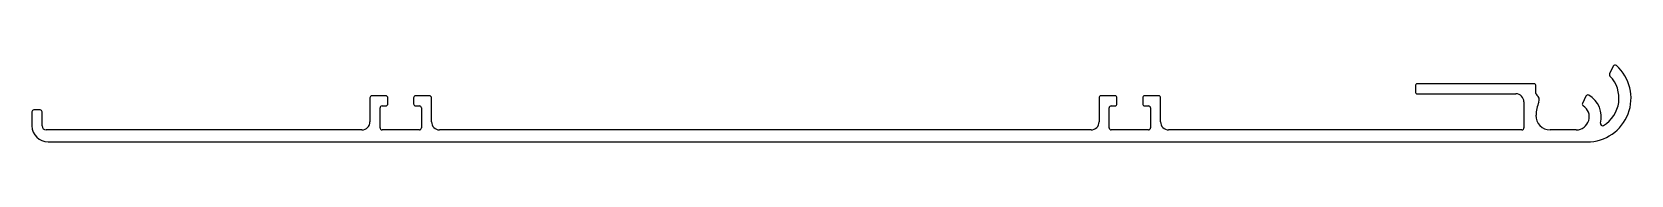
# Model space of a CAD drawing. Extents: x 2547 to 2945, y 1736 to 1755.
import ezdxf

# ---------------------------------------------------------------- set-up
doc = ezdxf.new("R2010")
doc.units = 0
doc.layers.get('0').update_dxf_attribs({"linetype": 'CONTINUOUS'})

msp = doc.modelspace()

# ---------------------------------------------------------------- linework, layer by layer
for p, q in [((2940.41, 1754.54), (2939.51, 1752.63)), ((2891.21, 1749.66), (2891.21, 1748.16)), ((2920.71, 1750.16), (2891.71, 1750.16)), ((2921.21, 1747.77), (2921.21, 1749.66)), ((2631.26, 1746.66), (2631.26, 1740.66)), ((2635.21, 1747.16), (2631.76, 1747.16)), ((2635.71, 1745.16), (2635.71, 1746.66)), ((2642.11, 1746.66), (2642.11, 1745.16)), ((2646.06, 1747.16), (2642.61, 1747.16)), ((2646.56, 1740.66), (2646.56, 1746.66)), ((2812.56, 1746.66), (2812.56, 1740.66)), ((2816.51, 1747.16), (2813.06, 1747.16)), ((2817.01, 1745.16), (2817.01, 1746.66)), ((2823.41, 1746.66), (2823.41, 1745.16)), ((2827.36, 1747.16), (2823.91, 1747.16)), ((2827.86, 1740.66), (2827.86, 1746.66)), ((2891.71, 1747.66), (2916.21, 1747.66)), ((2918.21, 1745.66), (2918.21, 1739.16)), ((2933.63, 1747.11), (2932.78, 1745.28)), ((2547.21, 1743.16), (2547.21, 1739.66)), ((2549.21, 1743.66), (2547.71, 1743.66)), ((2549.71, 1739.66), (2549.71, 1743.16)), ((2633.76, 1739.16), (2633.76, 1744.16)), ((2634.26, 1744.66), (2635.21, 1744.66)), ((2642.61, 1744.66), (2643.56, 1744.66)), ((2644.06, 1744.16), (2644.06, 1739.16)), ((2815.06, 1739.16), (2815.06, 1744.16)), ((2815.56, 1744.66), (2816.51, 1744.66)), ((2823.91, 1744.66), (2824.86, 1744.66)), ((2825.36, 1744.16), (2825.36, 1739.16)), ((2629.26, 1738.66), (2550.71, 1738.66)), ((2643.56, 1738.66), (2634.26, 1738.66)), ((2810.56, 1738.66), (2648.56, 1738.66)), ((2824.86, 1738.66), (2815.56, 1738.66)), ((2917.71, 1738.66), (2829.86, 1738.66)), ((2931.21, 1738.66), (2924.71, 1738.66)), ((2551.21, 1735.66), (2931.21, 1735.66)), ((2931.21, 1735.66), (2933.94, 1735.66))]:
    msp.add_line(p, q)
for centre, radius, start, end in [((2933.94, 1746.56), 10.9, 270, 48.3036), ((2940.86, 1754.33), 0.5, 48.3883, 155), ((2891.71, 1749.66), 0.5, 90, 180), ((2920.71, 1749.66), 0.5, 0, 90), ((2933.94, 1746.56), 7.9, 300.9004, 44.1581), ((2939.97, 1752.42), 0.5, 155, 224.1581), ((2631.76, 1746.66), 0.5, 90, 180), ((2635.21, 1746.66), 0.5, 0, 90), ((2642.61, 1746.66), 0.5, 90, 180), ((2646.06, 1746.66), 0.5, 360, 90), ((2813.06, 1746.66), 0.5, 90, 180), ((2816.51, 1746.66), 0.5, 0, 90), ((2823.91, 1746.66), 0.5, 90, 180), ((2827.36, 1746.66), 0.5, 360, 90), ((2891.71, 1748.16), 0.5, 180, 270), ((2916.21, 1745.66), 2, 0, 90), ((2921.71, 1747.77), 0.5, 180, 233.635), ((2931.21, 1741.91), 10, 158.3079, 177.7958), ((2920.52, 1746.16), 1.5, 338.3332, 53.635), ((2934.08, 1746.89), 0.5, 60.0974, 155), ((2931.21, 1741.91), 6.25, 345.4141, 60.0183), ((2547.71, 1743.16), 0.5, 90, 180), ((2549.21, 1743.16), 0.5, 0, 90), ((2634.26, 1744.16), 0.5, 90, 180), ((2635.21, 1745.16), 0.5, 270, 0), ((2642.61, 1745.16), 0.5, 180, 270), ((2643.56, 1744.16), 0.5, 0, 90), ((2815.56, 1744.16), 0.5, 90, 180), ((2816.51, 1745.16), 0.5, 270, 0), ((2823.91, 1745.16), 0.5, 180, 270), ((2824.86, 1744.16), 0.5, 0, 90), ((2924.71, 1742.16), 3.5, 177.7958, 270), ((2931.21, 1741.91), 3.25, 270, 57.3458), ((2933.23, 1745.07), 0.5, 155.0762, 237.2851), ((2551.21, 1739.66), 4, 180, 270), ((2550.71, 1739.66), 1, 180, 270), ((2629.26, 1740.66), 2, 270, 0), ((2634.26, 1739.16), 0.5, 180, 270), ((2643.56, 1739.16), 0.5, 270, 360), ((2648.56, 1740.66), 2, 180, 270), ((2810.56, 1740.66), 2, 270, 0), ((2815.56, 1739.16), 0.5, 180, 270), ((2824.86, 1739.16), 0.5, 270, 360), ((2829.86, 1740.66), 2, 180, 270), ((2917.71, 1739.16), 0.5, 270, 0), ((2937.74, 1740.21), 0.5, 165.414, 300.9482)]:
    msp.add_arc(centre, radius, start, end)

doc.saveas('drawing.dxf')
